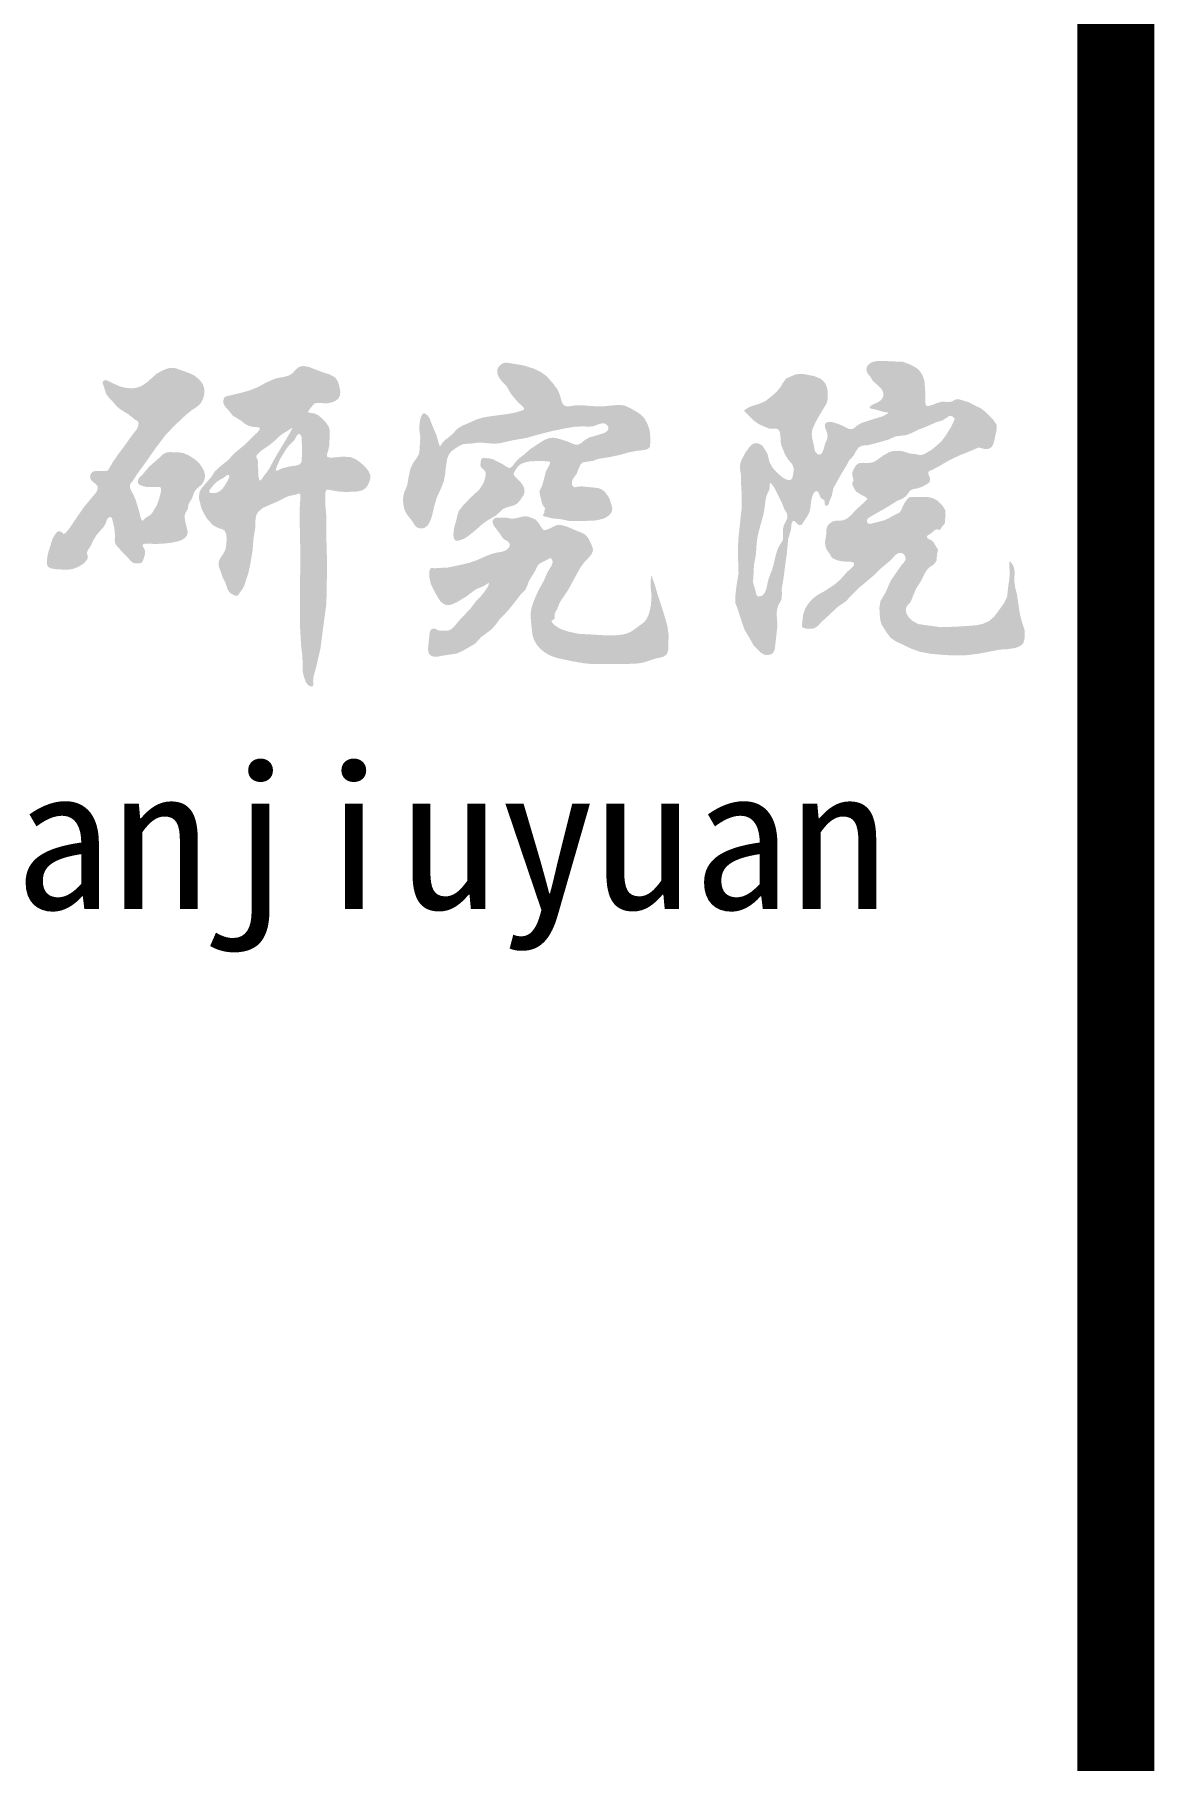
# Model space of a CAD drawing. Extents: x 8254 to 366479, y -216343 to -120021.
# Drawn here: x 94222 to 95671, y -150833 to -148599 of the extents above; entities that cross this region are included whole.
import ezdxf

# ---------------------------------------------------------------- set-up
doc = ezdxf.new("R2010")
doc.units = 0
doc.header["$LTSCALE"] = 500
doc.header["$MEASUREMENT"] = 0
doc.layers.add('PUB_TITLE', color=4, linetype='CONTINUOUS')
doc.styles.add('宋体', font='SimSun.ttf', dxfattribs={"width": 0.8})

msp = doc.modelspace()

# ---------------------------------------------------------------- hatches: boundary and pattern name
at = {"layer": 'PUB_TITLE'}
h = msp.add_hatch(color=7, dxfattribs=at)
h.paths.add_polyline_path([(94656.263, -149168.646), (94653.748, -149163.168), (94648.691, -149157.101), (94642.67, -149151.953), (94637.049, -149148.121), (94630.864, -149145.545), (94620.807, -149144.962), (94607.834, -149146.127), (94603.273, -149146.113), (94600.255, -149144.816), (94600.325, -149141.519), (94601.859, -149137.243), (94603.18, -149130.607), (94603.462, -149124.425), (94603.899, -149111.463), (94602.751, -149106.62), (94598.658, -149100.529), (94593.355, -149095.255), (94589.32, -149091.48), (94583.794, -149088.996), (94578.474, -149088.305), (94576.494, -149087.809), (94575.717, -149086.854), (94578.025, -149083.23), (94583.794, -149076.313), (94589.264, -149075.315), (94595.662, -149075.818), (94601.759, -149075.778), (94607.53, -149074.501), (94611.627, -149072.572), (94614.949, -149069.724), (94616.969, -149065.695), (94617.543, -149060.957), (94615.608, -149050.946), (94613.487, -149046.2), (94610.498, -149042.381), (94603.938, -149038.659), (94596.321, -149036.286), (94585.113, -149032.168), (94577.551, -149029.044), (94569.618, -149027.556), (94564.178, -149028.71), (94559.764, -149032.508), (94555.772, -149036.945), (94550.854, -149039.943), (94545.137, -149041.616), (94533.024, -149044.028), (94521.712, -149048.97), (94510.935, -149054.899), (94501.314, -149058.805), (94491.32, -149061.817), (94468.573, -149067.253), (94466.797, -149069.428), (94465.825, -149074.042), (94466.87, -149077.458), (94468.984, -149080.598), (94472.873, -149084.969), (94478.219, -149091.768), (94488.91, -149098.324), (94493.651, -149102.131), (94498.592, -149105.119), (94505.028, -149106.563), (94510.373, -149106.858), (94512.381, -149107.308), (94513.32, -149108.298), (94512.645, -149110.435), (94510.813, -149112.923), (94503.485, -149119.86), (94493.843, -149129.495), (94480.73, -149140.286), (94472.245, -149149.536), (94463.371, -149156.561), (94455.172, -149164.081), (94450.12, -149171.846), (94443.127, -149179.806), (94437.298, -149186.6), (94434.967, -149192.23), (94434.578, -149199.413), (94436.132, -149205.043), (94437.298, -149210.868), (94440.795, -149218.245), (94444.622, -149224.842), (94449.633, -149230.38), (94453.581, -149234.325), (94460.49, -149237.663), (94465.577, -149239.18), (94468.082, -149241.305), (94470.056, -149246.084), (94470.408, -149252.277), (94469.905, -149258.503), (94469.36, -149263.295), (94467.615, -149268.088), (94465.108, -149272.009), (94461.729, -149277.237), (94460.203, -149281.158), (94459.961, -149284.764), (94460.64, -149288.346), (94462.819, -149293.902), (94465.149, -149301.238), (94468.868, -149308.499), (94471.723, -149316.883), (94474.923, -149321.551), (94480.892, -149324.749), (94484.784, -149325.095), (94487.293, -149321.206), (94491.099, -149316.106), (94493.665, -149310.704), (94495.457, -149304.736), (94498.636, -149295.207), (94501.02, -149284.09), (94503.999, -149266.224), (94505.191, -149250.541), (94507.576, -149236.645), (94507.717, -149227.877), (94508.101, -149223.611), (94509.303, -149219.594), (94511.544, -149216.075), (94517.306, -149211.276), (94527.552, -149206.797), (94537.156, -149202.638), (94546.134, -149197.907), (94550.785, -149196.003), (94555.716, -149194.934), (94560.487, -149194.074), (94563.068, -149192.745), (94565.101, -149193.058), (94565.863, -149194.567), (94565.884, -149196.653), (94565.071, -149210.083), (94564.777, -149222.026), (94565.817, -149269.815), (94565.177, -149337.165), (94565.177, -149361.32), (94566.802, -149390.348), (94568.305, -149401.993), (94568.812, -149413.705), (94568.574, -149422.509), (94570.796, -149431.077), (94572.701, -149436.629), (94575.956, -149440.754), (94579.131, -149442.579), (94581.91, -149442.103), (94582.808, -149439.207), (94582.307, -149435.281), (94582.849, -149429.818), (94586.64, -149415.83), (94591.89, -149392.807), (94595.098, -149367.745), (94599.493, -149335.356), (94600.09, -149303.16), (94600.09, -149272.752), (94599.493, -149250.692), (94599.493, -149223.266), (94598.19, -149208.285), (94598.205, -149191.713), (94599.371, -149187.985), (94601.517, -149187.615), (94604.268, -149188.218), (94614.993, -149190.082), (94625.019, -149190.781), (94639.242, -149190.082), (94644.887, -149188.884), (94649.735, -149186.354), (94652.419, -149183.114), (94654.398, -149179.131), (94656.139, -149173.872)])
h.paths.add_polyline_path([(94566.957, -149152.505), (94566.358, -149153.433), (94565.567, -149154.247), (94564.637, -149154.94), (94563.622, -149155.505), (94562.29, -149156.034), (94560.92, -149156.398), (94558.119, -149156.838), (94554.683, -149157.266), (94551.282, -149157.838), (94545.278, -149159.337), (94543.152, -149159.816), (94542.112, -149160.114), (94541.109, -149160.504), (94537.94, -149162.337), (94536.847, -149162.809), (94535.606, -149163.004), (94534.731, -149162.899), (94534.104, -149162.504), (94533.995, -149161.634), (94534.272, -149160.671), (94537.036, -149153.726), (94538.577, -149150.325), (94540.275, -149147.006), (94542.638, -149142.979), (94545.111, -149139.007), (94548.113, -149134.247), (94549.762, -149131.972), (94551.615, -149129.842), (94554.954, -149126.738), (94556.562, -149125.178), (94557.952, -149123.509), (94558.855, -149122.053), (94559.674, -149120.514), (94560.549, -149118.932), (94561.621, -149117.343), (94562.904, -149115.946), (94564.175, -149115.56), (94565.354, -149116.293), (94566.052, -149117.007), (94566.841, -149118.161), (94567.222, -149119.318), (94567.456, -149120.815), (94567.458, -149123.842), (94567.792, -149129.342), (94567.84, -149132.587), (94567.792, -149135.841), (94567.792, -149142.173), (94567.625, -149148.172), (94567.516, -149150.421), (94567.324, -149151.499)], flags=16)
h.paths.add_polyline_path([(94535.574, -149142.178), (94531.247, -149149.875), (94527.07, -149157.676), (94525.358, -149160.813), (94523.4, -149163.841), (94519.064, -149169.341), (94516.563, -149173.173), (94514.685, -149175.14), (94513.774, -149175.7), (94512.885, -149175.667), (94512.54, -149174.612), (94512.227, -149173.007), (94511.641, -149170.811), (94511.226, -149168.841), (94511.331, -149166.635), (94511.56, -149164.341), (94511.449, -149162.2), (94511.119, -149160.088), (94510.8, -149157.978), (94510.726, -149155.843), (94511.058, -149153.217), (94511.164, -149151.926), (94511.06, -149150.676), (94510.573, -149149.277), (94509.877, -149147.904), (94509.231, -149146.501), (94508.892, -149145.011), (94508.969, -149143.952), (94509.392, -149143.011), (94511.008, -149141.098), (94512.796, -149139.337), (94516.73, -149136.179), (94526.235, -149129.679), (94530.647, -149126.1), (94534.908, -149122.181), (94538.4, -149118.891), (94541.911, -149116.015), (94545.863, -149113.617), (94550.583, -149110.682), (94553.235, -149108.792), (94554.283, -149108.16), (94554.92, -149108.016), (94554.979, -149108.713), (94554.403, -149110.148), (94552.418, -149113.849), (94548.916, -149120.014), (94544.079, -149128.18)], flags=16)
h.paths.add_polyline_path([(94473.581, -149171.938), (94473.158, -149173.069), (94472.484, -149174.592), (94471.801, -149175.928), (94470.379, -149178.359), (94467.335, -149183.252), (94466.494, -149184.5), (94465.611, -149185.702), (94464.663, -149186.837), (94463.629, -149187.881), (94462.355, -149188.924), (94460.982, -149189.864), (94460.007, -149190.458), (94459, -149190.988), (94457.958, -149191.418), (94456.879, -149191.716), (94455.428, -149191.891), (94453.968, -149191.98), (94452.214, -149192.141), (94451.321, -149192.172), (94450.03, -149192.089), (94448.731, -149191.671), (94447.879, -149190.776), (94447.907, -149189.033), (94448.542, -149187.881), (94450.738, -149184.929), (94451.868, -149183.477), (94453.042, -149182.062), (94454.885, -149180.069), (94455.862, -149179.127), (94456.879, -149178.227), (94458.283, -149177.111), (94459.75, -149176.077), (94461.271, -149175.127), (94462.835, -149174.259), (94465.491, -149172.9), (94466.778, -149172.134), (94467.996, -149171.218), (94469.768, -149169.61), (94470.958, -149168.848), (94471.835, -149168.705), (94473.175, -149168.816), (94473.83, -149169.573), (94473.928, -149170.547)], flags=16)
h.paths.add_polyline_path([(94416.107, -149221.071), (94416.742, -149218.611), (94420.273, -149212.321), (94421.011, -149206.711), (94422.928, -149202.998), (94425.351, -149199.423), (94428.476, -149191.096), (94430.284, -149188.209), (94432.643, -149185.717), (94437.505, -149181.727), (94440.283, -149178.083), (94442.045, -149173.448), (94442.367, -149168.54), (94441.326, -149164.174), (94439.415, -149160.039), (94434.901, -149153.446), (94430.975, -149149.842), (94426.567, -149146.679), (94420.742, -149143.035), (94414.586, -149140.433), (94409.085, -149139.512), (94403.3, -149139.219), (94396.193, -149139.155), (94392.827, -149139.639), (94389.757, -149140.78), (94386.16, -149143.52), (94382.812, -149146.853), (94370.311, -149157.783), (94361.485, -149168.21), (94357.414, -149172.074), (94355.791, -149174.778), (94355.379, -149177.77), (94356.007, -149179.584), (94357.211, -149181.092), (94361.349, -149182.99), (94366.302, -149184.075), (94373.156, -149184.346), (94380.755, -149184.143), (94383.224, -149184.15), (94385.03, -149184.956), (94385.528, -149187.831), (94385.091, -149191.655), (94383.013, -149199.741), (94379.951, -149208.154), (94376.233, -149214.165), (94374.261, -149217.511), (94371.969, -149220.284), (94366.064, -149223.889), (94363.062, -149226.756), (94361.759, -149227.707), (94360.706, -149227.714), (94359.394, -149224.654), (94357.289, -149216.479), (94354.822, -149207.85), (94352.886, -149201.603), (94350.417, -149195.699), (94346.187, -149187.775), (94345.284, -149184.752), (94345.306, -149181.788), (94346.914, -149178.715), (94349.307, -149175.865), (94355.344, -149166.462), (94366.707, -149150.85), (94379.312, -149132.754), (94391.178, -149117.293), (94402.168, -149105.608), (94414.285, -149094.063), (94420.074, -149088.927), (94426.26, -149084.207), (94431.393, -149080.823), (94435.939, -149076.892), (94438.175, -149073.63), (94439.852, -149069.965), (94441.321, -149064.951), (94441.753, -149059.797), (94441.072, -149055.303), (94439.405, -149051.083), (94437.238, -149047.84), (94434.597, -149044.938), (94430.383, -149041.303), (94425.708, -149038.365), (94413.907, -149033.844), (94403.614, -149030.385), (94397.225, -149030.119), (94393.135, -149031.123), (94389.166, -149032.691), (94380.235, -149037.304), (94372.408, -149044.222), (94368.06, -149048.094), (94363.376, -149051.543), (94358.68, -149054.133), (94353.642, -149055.854), (94348.865, -149056.46), (94344.009, -149056.356), (94338.048, -149055.57), (94332.268, -149054.049), (94323.037, -149049.938), (94316.815, -149046.729), (94313.631, -149045.809), (94311.563, -149046.551), (94310.176, -149048.131), (94310.183, -149050.594), (94311.202, -149053.261), (94312.99, -149059.202), (94314.967, -149064.549), (94317.943, -149068.404), (94321.471, -149072.073), (94328.659, -149080.282), (94333.222, -149083.941), (94338.243, -149087.123), (94342.883, -149089.99), (94347.142, -149093.279), (94351.593, -149097.042), (94353.869, -149098.078), (94355.7, -149099.436), (94356.302, -149101.016), (94356.384, -149102.856), (94355.555, -149106.649), (94353.763, -149110.033), (94348.854, -149116.196), (94337.559, -149131.929), (94329.804, -149142.309), (94322.586, -149152.819), (94318.783, -149159.605), (94317.247, -149162.047), (94315.252, -149163.677), (94310.906, -149163.677), (94303.028, -149163.405), (94300.077, -149163.624), (94297.324, -149164.491), (94295.578, -149165.865), (94294.336, -149167.748), (94293.711, -149170.452), (94294.064, -149173.177), (94295.648, -149176.012), (94298.139, -149178.334), (94301.204, -149180.528), (94303.3, -149183.22), (94303.572, -149185.391), (94302.849, -149188.811), (94301.131, -149191.924), (94296.238, -149197.606), (94284.829, -149211.449), (94270.667, -149232.252), (94266.356, -149238.498), (94263.122, -149242.376), (94261.212, -149244.311), (94259.242, -149244.961), (94257.302, -149243.238), (94256.224, -149242.161), (94253.885, -149241.41), (94251.481, -149241.945), (94249.541, -149244.099), (94246.789, -149248.323), (94244.584, -149252.715), (94242.859, -149258.531), (94238.979, -149271.025), (94237.901, -149278.779), (94237.655, -149282.762), (94238.548, -149286.319), (94240.653, -149288.427), (94243.506, -149289.765), (94249.757, -149290.627), (94263.984, -149291.488), (94271.306, -149290.309), (94278.212, -149287.827), (94284.894, -149283.734), (94289.451, -149278.871), (94290.708, -149276.063), (94290.715, -149273.179), (94289.84, -149270.631), (94289.915, -149268.155), (94291.003, -149265.721), (94294.288, -149260.887), (94298.222, -149252.682), (94302.082, -149246.468), (94306.947, -149240.716), (94310.968, -149236.294), (94313.961, -149231.314), (94315.16, -149227.456), (94316.013, -149225.656), (94317.382, -149224.134), (94319.034, -149223.225), (94320.632, -149223.108), (94321.984, -149224.717), (94322.685, -149227.382), (94324.909, -149236.784), (94325.701, -149243.076), (94325.764, -149249.776), (94325.632, -149253.781), (94326.277, -149257.468), (94328.269, -149260.491), (94330.896, -149263.28), (94336.65, -149270.048), (94343.223, -149276.521), (94345.957, -149279.746), (94349.034, -149282.233), (94351.73, -149282.989), (94354.75, -149283.185), (94357.515, -149283.125), (94359.894, -149282.423), (94361.161, -149281.239), (94362.086, -149279.591), (94363.419, -149275.664), (94364.88, -149270.486), (94364.972, -149267.929), (94364.235, -149265.25), (94362.264, -149261.64), (94361.719, -149260.054), (94362.085, -149258.807), (94363.927, -149257.886), (94367.512, -149257.463), (94370.989, -149257.733), (94379.469, -149258.006), (94388.032, -149257.579), (94397.707, -149256.596), (94407.223, -149254.664), (94411.92, -149253.028), (94416.128, -149250.369), (94418.679, -149247.345), (94419.966, -149243.771), (94419.636, -149240.169), (94418.584, -149236.561), (94416.896, -149229.043), (94416.061, -149223.689)])
h = msp.add_hatch(color=7, dxfattribs=at)
h.paths.add_polyline_path([(94898.961, -149058.773), (94892.107, -149049.4), (94884.35, -149040.747), (94876.774, -149035.34), (94868.117, -149031.194), (94855.129, -149027.049), (94848.094, -149025.787), (94836.189, -149023.804), (94832.713, -149023.366), (94829.335, -149023.624), (94825.366, -149025.607), (94822.119, -149028.851), (94820.876, -149031.771), (94820.496, -149034.98), (94821.398, -149039.666), (94823.742, -149043.812), (94826.989, -149048.138), (94832.761, -149053.906), (94838.001, -149063.123), (94842.725, -149069.116), (94848.177, -149075.29), (94853.606, -149080.03), (94855.284, -149082.22), (94855.083, -149084.007), (94852.175, -149085.46), (94843.375, -149088.055), (94835.093, -149089.636), (94811.651, -149092.723), (94802.941, -149094.185), (94794.568, -149096.537), (94782.393, -149101.984), (94775.418, -149104.928), (94769.127, -149108.703), (94762.402, -149115.967), (94755.497, -149121.778), (94752.726, -149123.695), (94750.046, -149126.499), (94747.795, -149130.042), (94746.047, -149131.584), (94744.775, -149127.407), (94741.868, -149117.238), (94736.052, -149103.437), (94732.963, -149095.084), (94730.366, -149091.605), (94726.966, -149088.91), (94725.183, -149088.831), (94723.578, -149090.318), (94721.242, -149095.282), (94720.119, -149100.977), (94719.554, -149108.873), (94720.965, -149119.871), (94720.401, -149130.022), (94720.228, -149135.964), (94719.272, -149141.584), (94716.133, -149147.043), (94712.217, -149152.3), (94708.321, -149160.412), (94706.291, -149169.219), (94704.033, -149182.19), (94700.083, -149191.496), (94698.692, -149198.687), (94698.954, -149206.16), (94700.362, -149212.975), (94703.187, -149219.131), (94710.806, -149228.719), (94712.962, -149232.5), (94715.603, -149235.769), (94718.107, -149237.169), (94721.035, -149237.837), (94724.07, -149237.753), (94726.892, -149236.897), (94730.141, -149234.395), (94732.535, -149230.975), (94735.262, -149224.637), (94737.051, -149218.003), (94739.394, -149207.892), (94742.412, -149197.982), (94747.133, -149187.523), (94751.388, -149177.061), (94753.098, -149168.49), (94754.009, -149159.418), (94755.818, -149147.725), (94757.816, -149142.495), (94761.037, -149138.2), (94766.117, -149134.534), (94771.477, -149131.028), (94777.123, -149128.613), (94787, -149128.049), (94797.441, -149126.638), (94809.858, -149127.767), (94816.656, -149128.18), (94823.403, -149127.767), (94842.028, -149123.537), (94858.396, -149120.717), (94875.61, -149115.923), (94892.416, -149111.65), (94909.503, -149108.167), (94920.793, -149106.286), (94932.05, -149105.771), (94938.002, -149106.194), (94944.108, -149105.76), (94953.276, -149102.589), (94957.581, -149101.783), (94959.565, -149102.052), (94961.398, -149102.951), (94963.356, -149104.996), (94964.502, -149107.463), (94964.482, -149109.539), (94963.505, -149111.343), (94959.384, -149114.249), (94947.392, -149118.015), (94940.022, -149120.031), (94934.033, -149123.268), (94929.986, -149126.906), (94925.559, -149129.458), (94921.945, -149129.423), (94918.222, -149128.331), (94909.473, -149124.664), (94898.468, -149121.281), (94893.491, -149120.522), (94888.591, -149120.717), (94882.948, -149122.721), (94877.585, -149125.792), (94863.475, -149135.098), (94854.676, -149142.83), (94849.529, -149146.718), (94844.589, -149151.47), (94840.752, -149156.695), (94838.791, -149158.714), (94836.666, -149159.631), (94834.693, -149159.274), (94832.588, -149158.144), (94828.201, -149155.119), (94820.864, -149151.454), (94815.219, -149148.352), (94810.871, -149147.313), (94805.907, -149146.942), (94802.475, -149146.831), (94799.981, -149147.788), (94799.134, -149152.018), (94798.797, -149155.203), (94799.134, -149157.939), (94805.06, -149164.143), (94805.661, -149166.964), (94805.342, -149170.065), (94804.129, -149175.344), (94802.238, -149180.217), (94797.159, -149187.83), (94785.588, -149198.546), (94775.994, -149208.698), (94770.915, -149215.183), (94769.048, -149220.641), (94767.81, -149226.463), (94764.706, -149237.179), (94763.86, -149245.638), (94764.224, -149249.855), (94765.835, -149252.97), (94767.477, -149253.675), (94769.529, -149253.746), (94774.019, -149252.688), (94778.563, -149250.652), (94782.484, -149248.176), (94794.055, -149238.871), (94800.067, -149233.335), (94806.471, -149228.437), (94818.605, -149221.387), (94828.201, -149212.645), (94832.856, -149210.647), (94837.916, -149209.283), (94842.811, -149207.741), (94846.972, -149205.211), (94850.779, -149200.511), (94854.81, -149194.693), (94855.889, -149190.41), (94855.482, -149185.966), (94853.738, -149182.035), (94851.227, -149178.58), (94846.3, -149173.434), (94843.249, -149170.45), (94842.189, -149168.847), (94841.821, -149167.167), (94843.613, -149163.139), (94847.644, -149157.321), (94850.742, -149154.865), (94854.362, -149153.069), (94861.304, -149151.279), (94872.502, -149150.607), (94882.58, -149150.831), (94886.408, -149151.007), (94888.85, -149152.174), (94888.627, -149154.692), (94887.059, -149157.769), (94883.476, -149164.258), (94880.787, -149175), (94878.772, -149182.385), (94875.189, -149189.77), (94875.82, -149194.823), (94877.428, -149200.064), (94878.062, -149203.941), (94879.444, -149207.672), (94881.631, -149210.511), (94882.369, -149211.894), (94882.356, -149213.267), (94881.674, -149214.676), (94881.54, -149217.285), (94880.787, -149218.638), (94879.668, -149221.547), (94881.087, -149222.369), (94883.476, -149222.666), (94891.762, -149224.904), (94902.063, -149225.799), (94914.156, -149228.26), (94924.905, -149228.26), (94938.567, -149228.037), (94948.405, -149227.537), (94957.826, -149225.351), (94961.685, -149223.471), (94965.216, -149220.876), (94967.745, -149218.092), (94969.247, -149214.833), (94969.356, -149211.847), (94968.799, -149208.791), (94966.336, -149200.959), (94964.088, -149196.432), (94961.185, -149192.231), (94958.645, -149189.522), (94955.689, -149187.383), (94951.408, -149185.808), (94946.803, -149185.075), (94934.896, -149184.01), (94930.027, -149183.418), (94925.121, -149183.832), (94920.5, -149184.72), (94918.012, -149182.766), (94917.141, -149180.453), (94917.123, -149177.971), (94917.878, -149175.181), (94919.256, -149172.643), (94923.166, -149167.493), (94925.645, -149161.107), (94928.498, -149154.884), (94931.163, -149152.576), (94936.851, -149151.51), (94944.493, -149150.444), (94951.78, -149147.78), (94965.286, -149145.649), (94979.682, -149142.63), (94990.852, -149139.441), (95002.087, -149137.29), (95007.697, -149136.9), (95013.37, -149135.739), (95016.213, -149134.346), (95018.165, -149132.216), (95018.588, -149127.284), (95018.588, -149119.109), (95017.883, -149110.794), (95014.921, -149102.62), (95011.207, -149095.511), (95007.494, -149091.511), (95003.072, -149088.18), (94993.342, -149082.442), (94985.049, -149078.776), (94978.514, -149078.024), (94971.809, -149078.457), (94957.295, -149079.892), (94942.142, -149079.573), (94931.763, -149078.518), (94920.787, -149078.78), (94913.274, -149079.929), (94909.883, -149079.82), (94907.078, -149078.6), (94905.039, -149075.996), (94903.652, -149072.652), (94901.487, -149064.721)])
h.paths.add_polyline_path([(94944.519, -149266.441), (94943.685, -149261.558), (94941.393, -149256.59), (94938.559, -149250.886), (94934.901, -149246.259), (94930.948, -149243.922), (94926.486, -149242.174), (94918.311, -149238.811), (94911.059, -149235.632), (94903.404, -149233.525), (94898.355, -149233.525), (94894.225, -149235.004), (94889.94, -149237.369), (94884.167, -149239.819), (94881.488, -149240.046), (94879.361, -149239.051), (94877.917, -149236.889), (94875.273, -149232.804), (94872.775, -149229.272), (94869.743, -149226.317), (94865.174, -149224.155), (94859.884, -149222.473), (94855.822, -149222.298), (94851.71, -149222.954), (94845.681, -149224.584), (94839.688, -149225.356), (94832.475, -149224.155), (94825.262, -149223.914), (94819.987, -149223.862), (94817.66, -149224.358), (94815.885, -149225.597), (94814.884, -149227.692), (94814.683, -149230.162), (94815.85, -149233.746), (94818.049, -149236.889), (94823.578, -149244.097), (94826.255, -149248.378), (94829.59, -149252.025), (94833.113, -149254.055), (94836.081, -149256.59), (94836.876, -149258.684), (94836.803, -149260.915), (94834.398, -149264.279), (94831.09, -149266.475), (94827.426, -149267.882), (94818.289, -149269.564), (94811.988, -149271.326), (94805.88, -149273.78), (94793.764, -149279.175), (94785.441, -149282.043), (94776.933, -149284.22), (94765.873, -149286.623), (94755.294, -149288.785), (94750.005, -149288.785), (94739.906, -149289.506), (94735.082, -149288.974), (94733.523, -149290.722), (94732.754, -149293.627), (94732.754, -149301.271), (94734.749, -149310.245), (94738.74, -149318.222), (94744.062, -149327.861), (94747.056, -149332.181), (94750.685, -149335.402), (94755.039, -149337.167), (94759.053, -149337.03), (94763.021, -149335.837), (94768.01, -149333.511), (94773.664, -149330.187), (94781.314, -149325.534), (94787.634, -149320.549), (94792.623, -149316.892), (94803.599, -149312.24), (94807.564, -149309.509), (94809.919, -149308.583), (94809.528, -149310.81), (94807.923, -149314.234), (94803.599, -149320.549), (94798.277, -149326.864), (94793.288, -149331.849), (94785.305, -149342.485), (94773.332, -149354.782), (94764.351, -149365.418), (94761.086, -149368.285), (94757.367, -149370.071), (94751.379, -149370.403), (94745.725, -149370.403), (94740.071, -149367.744), (94737.606, -149367.588), (94735.415, -149368.409), (94733.896, -149370.428), (94733.086, -149373.062), (94731.755, -149386.024), (94731.091, -149393.336), (94731.24, -149397.017), (94732.421, -149400.316), (94735.007, -149402.695), (94738.408, -149403.972), (94743.087, -149403.956), (94747.721, -149402.975), (94758.364, -149401.313), (94767.677, -149399.983), (94775.107, -149396.782), (94782.312, -149392.672), (94791.958, -149387.021), (94799.94, -149378.38), (94813.62, -149368.253), (94818.689, -149362.271), (94823.387, -149355.856), (94835.001, -149343.723), (94842.391, -149334.491), (94850.046, -149324.469), (94856.909, -149317.347), (94859.628, -149311.568), (94861.924, -149305.478), (94870.426, -149291.384), (94871.927, -149287.777), (94873.926, -149284.623), (94877.309, -149282.292), (94881.742, -149280.077), (94885.707, -149278.095), (94887.786, -149276.78), (94889.79, -149276.464), (94891.073, -149277.513), (94892.079, -149279.799), (94892.123, -149282.292), (94891.208, -149285.263), (94889.674, -149288.003), (94885.707, -149294.298), (94880.621, -149306.219), (94874.417, -149316.926), (94868.026, -149331.391), (94865.646, -149338.088), (94864.078, -149344.917), (94863.908, -149353.413), (94864.642, -149362.012), (94866.146, -149375.538), (94868.054, -149381.674), (94871.033, -149387.373), (94875.383, -149392.757), (94880.621, -149397.329), (94885.705, -149400.684), (94891.15, -149403.341), (94898.743, -149405.749), (94906.565, -149407.474), (94920.289, -149410.291), (94931.805, -149412.301), (94943.412, -149413.485), (94965.408, -149413.297), (94982.328, -149413.297), (94995.675, -149413.109), (95003.222, -149412.575), (95010.527, -149411.231), (95024.627, -149406.534), (95032.984, -149404.704), (95036.672, -149403.379), (95039.478, -149401.274), (95041.044, -149398.376), (95041.796, -149394.786), (95042.11, -149386.809), (95042.298, -149375.162), (95040.77, -149364.607), (95037.974, -149354.122), (95032.898, -149337.966), (95027.823, -149322.374), (95024.251, -149310.163), (95021.324, -149301.975), (95020.068, -149299.375), (95019.363, -149299.268), (95019.363, -149303.213), (95019.174, -149313.545), (95020.303, -149325.944), (95019.363, -149337.591), (95018.119, -149344.057), (95016.167, -149350.365), (95013.859, -149355.081), (95010.715, -149359.194), (95001.879, -149365.769), (94993.983, -149371.405), (94988.807, -149373.7), (94983.267, -149375.162), (94973.05, -149376.424), (94962.783, -149376.441), (94945.774, -149375.379), (94926.214, -149374.317), (94913.032, -149371.555), (94902.615, -149368.156), (94895.811, -149363.907), (94891.856, -149360.238), (94890.814, -149358.477), (94891.134, -149357.109), (94894.324, -149355.409), (94894.984, -149354.158), (94895.026, -149352.554), (94894.748, -149349.035), (94896.046, -149345.579), (94898.15, -149342.449), (94901.127, -149334.589), (94903.776, -149329.923), (94907.011, -149325.545), (94912.301, -149317.617), (94919.032, -149305.123), (94926.006, -149292.389), (94929.492, -149286.641), (94933.459, -149281.337), (94939.711, -149274.85), (94942.856, -149270.84)])
h = msp.add_hatch(color=7, dxfattribs=at)
h.paths.add_polyline_path([(95272.462, -149156.564), (95275.884, -149150.035), (95281.795, -149143.507), (95284.812, -149137.95), (95288.328, -149132.937), (95292.684, -149130.761), (95300.151, -149130.139), (95310.418, -149127.652), (95326.596, -149122.988), (95336.552, -149118.636), (95349.929, -149117.081), (95357.959, -149113.928), (95365.796, -149109.931), (95375.752, -149106.201), (95386.641, -149101.226), (95397.219, -149097.807), (95402.508, -149094.386), (95405.619, -149092.21), (95407.739, -149092.244), (95409.975, -149093.143), (95412.464, -149095.319), (95412.195, -149097.544), (95410.908, -149099.983), (95408.108, -149106.201), (95400.952, -149117.703), (95395.445, -149125.074), (95388.285, -149131.489), (95382.607, -149136.176), (95376.681, -149139.63), (95372.423, -149141.976), (95368.039, -149143.084), (95361.62, -149141.604), (95355.201, -149141.111), (95345.325, -149138.15), (95340.881, -149137.41), (95332.239, -149137.903), (95328.536, -149138.89), (95320.635, -149143.084), (95315.203, -149147.032), (95309.278, -149151.226), (95305.087, -149152.683), (95300.637, -149153.2), (95294.464, -149152.953), (95289.773, -149153.2), (95287.084, -149154.321), (95284.835, -149156.16), (95282.119, -149160.601), (95280.224, -149164.948), (95279.897, -149169.483), (95281.157, -149172.975), (95281.431, -149176.262), (95279.864, -149179.003), (95280.152, -149181.688), (95281.627, -149184.485), (95284.958, -149190.163), (95289.857, -149193.296), (95297.106, -149197.212), (95299.653, -149199.953), (95296.715, -149202.889), (95292.012, -149207.197), (95286.134, -149212.483), (95277.489, -149221.583), (95272.871, -149225.342), (95267.57, -149227.517), (95264.096, -149227.833), (95259.676, -149227.833), (95254.939, -149228.779), (95250.518, -149231.619), (95247.676, -149234.774), (95246.538, -149239.439), (95246.413, -149244.556), (95244.835, -149254.969), (95245.047, -149260.208), (95246.729, -149265.066), (95250.518, -149270.43), (95253.676, -149275.794), (95259.044, -149278.634), (95266.307, -149280.527), (95272.622, -149280.843), (95278.937, -149281.158), (95282.095, -149282.42), (95282.301, -149284.617), (95281.148, -149287.154), (95277.803, -149290.537), (95274.201, -149293.149), (95269.781, -149298.197), (95264.181, -149304.395), (95257.981, -149309.905), (95244.203, -149319.023), (95235.046, -149324.071), (95228.415, -149329.12), (95223.363, -149334.8), (95218.981, -149341.956), (95216.416, -149349.63), (95215.468, -149358.149), (95214.797, -149362.582), (95214.936, -149364.533), (95215.783, -149366.038), (95218.625, -149367.3), (95224.31, -149367.931), (95230.625, -149367.3), (95235.361, -149364.144), (95241.361, -149357.834), (95251.15, -149348.999), (95260.623, -149339.848), (95271.675, -149332.275), (95280.201, -149323.125), (95289.358, -149314.29), (95307.672, -149298.828), (95315.883, -149290.624), (95329.777, -149278.95), (95333.25, -149275.163), (95336.846, -149271.531), (95341.144, -149269.484), (95343.95, -149269.711), (95346.512, -149271.061), (95348.692, -149274.274), (95349.038, -149278.003), (95347.043, -149281.666), (95343.986, -149284.945), (95338.618, -149292.833), (95329.777, -149305.454), (95323.145, -149320.6), (95316.514, -149331.96), (95315.082, -149340.52), (95315.567, -149349.63), (95316.231, -149355.983), (95317.777, -149361.936), (95324.093, -149372.033), (95329.46, -149379.29), (95336.075, -149383.955), (95343.67, -149387.494), (95356.301, -149393.489), (95367.668, -149397.591), (95381.247, -149400.116), (95398.93, -149401.693), (95411.244, -149402.324), (95427.349, -149402.009), (95443.137, -149400.116), (95470.925, -149394.751), (95481.101, -149394.172), (95491.45, -149392.543), (95497.339, -149390.07), (95499.767, -149388.229), (95501.555, -149385.917), (95503.133, -149379.606), (95503.133, -149369.824), (95499.344, -149358.149), (95497.112, -149349.577), (95495.736, -149340.83), (95493.029, -149323.125), (95490.833, -149314.219), (95489.556, -149305.454), (95490.103, -149296.149), (95489.848, -149291.313), (95488.292, -149286.207), (95486.183, -149282.57), (95484.187, -149280.527), (95483.19, -149281.539), (95483.138, -149285.147), (95483.872, -149295.358), (95483.216, -149304.21), (95481.977, -149311.45), (95480.398, -149326.28), (95476.906, -149333.636), (95472.188, -149340.479), (95463.662, -149352.154), (95457.12, -149357.591), (95449.453, -149361.305), (95441.351, -149363.099), (95433.033, -149363.829), (95413.771, -149365.091), (95394.194, -149365.722), (95375.563, -149363.198), (95365.142, -149361.62), (95357.879, -149357.518), (95353.462, -149353.484), (95350.301, -149348.367), (95349.255, -149343.46), (95350.301, -149338.902), (95354.406, -149334.484), (95356.673, -149330.616), (95358.196, -149326.28), (95362.617, -149315.867), (95368.616, -149306.401), (95373.927, -149295.867), (95377.013, -149291.081), (95381.086, -149287.334), (95384.666, -149285.148), (95387.649, -149281.968), (95389.24, -149278.988), (95389.637, -149271.237), (95391.228, -149265.276), (95388.245, -149261.302), (95385.461, -149256.135), (95382.08, -149252.955), (95378.82, -149251.611), (95376.711, -149249.577), (95377.108, -149247.192), (95379.893, -149245.603), (95383.87, -149242.821), (95386.06, -149240.383), (95388.642, -149239.045), (95393.655, -149239.78), (95396.219, -149235.617), (95399.744, -149231.453), (95400.065, -149226.649), (95400.706, -149220.885), (95400.385, -149214.159), (95396.539, -149208.075), (95389.488, -149201.349), (95383.719, -149198.467), (95376.989, -149197.186), (95368.336, -149197.186), (95360.004, -149197.186), (95356.637, -149197.101), (95353.593, -149197.827), (95350.389, -149201.029), (95347.504, -149205.192), (95345.261, -149209.676), (95343.338, -149214.48), (95341.094, -149217.362), (95337.249, -149219.283), (95332.121, -149221.846), (95327.313, -149224.728), (95321.544, -149227.29), (95314.494, -149229.211), (95309.046, -149230.492), (95304.879, -149231.773), (95302.27, -149231.985), (95300.072, -149231.133), (95299.064, -149229.223), (95299.11, -149226.97), (95300.365, -149224.976), (95302.316, -149223.447), (95311.609, -149218.002), (95323.147, -149211.598), (95337.889, -149202.31), (95344.09, -149199.791), (95349.427, -149196.225), (95355.196, -149188.539), (95359.55, -149186.84), (95364.491, -149185.977), (95369.886, -149184.161), (95375.066, -149181.494), (95378.04, -149179.676), (95380.195, -149177.33), (95380.779, -149174.637), (95380.195, -149171.566), (95378.597, -149167.84), (95378.272, -149164.84), (95380.179, -149163.367), (95383.079, -149162.278), (95392.694, -149157.154), (95405.422, -149149.755), (95419.088, -149143.232), (95427.833, -149139.844), (95437.471, -149135.742), (95443.717, -149133.067), (95450.856, -149135.029), (95455.663, -149135.056), (95459.781, -149133.067), (95462.169, -149129.601), (95463.529, -149125.398), (95465.67, -149115.589), (95467.011, -149109.493), (95466.741, -149103.64), (95462.993, -149097.933), (95457.103, -149091.869), (95452.019, -149086.773), (95446.394, -149082.417), (95439.077, -149078.85), (95429.975, -149074.213), (95424.085, -149072.608), (95418.984, -149070.974), (95414.09, -149070.825), (95408.546, -149073.821), (95403.031, -149074.201), (95396.753, -149073.821), (95390.191, -149075.444), (95383.744, -149077.973), (95378.408, -149079.505), (95376.469, -149079.301), (95375.181, -149078.133), (95374.513, -149074.577), (95374.606, -149070.085), (95374.606, -149062.9), (95374.031, -149055.139), (95373.455, -149047.092), (95370.867, -149039.619), (95368.096, -149035.095), (95364.539, -149031.283), (95359.605, -149028.106), (95354.184, -149025.535), (95345.267, -149022.086), (95334.913, -149021.798), (95322.544, -149021.224), (95312.19, -149021.224), (95308.182, -149021.867), (95304.424, -149023.236), (95300.972, -149025.822), (95298.976, -149028.626), (95298.096, -149031.858), (95299.534, -149036.744), (95303.273, -149041.343), (95306.724, -149047.092), (95313.34, -149052.84), (95318.518, -149058.301), (95320.244, -149062.9), (95319.956, -149067.786), (95317.374, -149071.608), (95312.735, -149074.907), (95305.862, -149077.845), (95303.272, -149079.79), (95302.278, -149081.664), (95304.006, -149082.718), (95307.012, -149083.306), (95312.765, -149084.743), (95320.891, -149087.107), (95326.538, -149087.701), (95326.256, -149088.64), (95324.546, -149089.976), (95319.306, -149092.75), (95310.752, -149095.378), (95297.809, -149099.402), (95291.628, -149101.553), (95286.015, -149104.863), (95282.96, -149107.636), (95279.688, -149109.462), (95276.854, -149109.329), (95273.935, -149108.312), (95265.306, -149104.001), (95257.252, -149101.126), (95252.674, -149100.017), (95248.048, -149100.264), (95245.171, -149101.989), (95244.441, -149104.924), (95245.171, -149108.312), (95247.76, -149115.21), (95248.011, -149119.076), (95247.185, -149122.97), (95244.884, -149128.144), (95242.871, -149135.617), (95241.037, -149139.908), (95239.68, -149141.478), (95237.981, -149142.227), (95235.907, -149141.918), (95233.954, -149140.79), (95232.14, -149138.521), (95231.176, -149135.734), (95230.215, -149129.581), (95227.914, -149120.384), (95227.608, -149114.918), (95228.489, -149109.462), (95232.803, -149099.689), (95237.406, -149091.641), (95242.295, -149083.594), (95246.61, -149076.408), (95247.868, -149071.917), (95248.335, -149067.211), (95248.048, -149059.451), (95247.165, -149054.998), (95245.459, -149050.828), (95242.463, -149046.947), (95238.557, -149043.93), (95230.79, -149040.768), (95217.847, -149038.182), (95212.278, -149037.753), (95206.917, -149038.469), (95200.876, -149041.056), (95194.261, -149043.93), (95190.522, -149049.104), (95187.646, -149054.277), (95182.181, -149060.888), (95176.141, -149066.349), (95167.799, -149072.959), (95160.025, -149076.411), (95151.692, -149078.995), (95146.187, -149081.071), (95141.337, -149084.168), (95140.088, -149085.664), (95141.475, -149087.377), (95145.235, -149091.223), (95152.178, -149097.894), (95158.32, -149102.431), (95164.462, -149105.366), (95172.207, -149108.569), (95177.28, -149108.569), (95181.287, -149108.569), (95183.957, -149109.636), (95185.752, -149112.1), (95186.628, -149115.24), (95187.162, -149120.044), (95187.429, -149126.715), (95188.353, -149130.901), (95190.232, -149135.281), (95193.153, -149142.477), (95197.015, -149148.629), (95202.442, -149154.99), (95204.424, -149160.413), (95203.485, -149168.339), (95202.128, -149173.24), (95200.146, -149175.117), (95197.432, -149175.43), (95194.302, -149174.387), (95191.066, -149172.823), (95185.744, -149168.443), (95179.587, -149162.395), (95177.186, -149159.683), (95172.908, -149151.966), (95171.551, -149146.648), (95170.299, -149141.329), (95168.629, -149138.305), (95163.302, -149130.334), (95158.137, -149127.754), (95155.056, -149127.517), (95152.112, -149128.184), (95149.312, -149129.997), (95146.947, -149132.485), (95141.782, -149139.796), (95137.048, -149148.397), (95135.262, -149153.261), (95134.466, -149158.288), (95136.187, -149170.761), (95136.187, -149182.372), (95137.048, -149194.845), (95137.048, -149209.897), (95135.327, -149225.379), (95132.511, -149252.824), (95131.982, -149266.601), (95132.347, -149280.407), (95132.834, -149296.457), (95130.4, -149310.562), (95128.939, -149322.721), (95128.453, -149333.421), (95132.347, -149344.121), (95137.63, -149360.519), (95140.926, -149369.684), (95145.813, -149377.669), (95152.661, -149389.833), (95158.556, -149395.725), (95162.361, -149399.146), (95166.355, -149401.427), (95170.159, -149401.807), (95175.104, -149400.856), (95176.893, -149399.506), (95178.966, -149396.418), (95180.039, -149392.735), (95180.815, -149384.613), (95183.168, -149363.449), (95182.3, -149350.616), (95182.422, -149344.313), (95183.953, -149338.367), (95188.408, -149329.572), (95189.009, -149323.122), (95188.715, -149316.401), (95191.167, -149301.698), (95193.62, -149282.401), (95195.189, -149271.834), (95196.154, -149261.61), (95197.119, -149251.772), (95200.787, -149239.04), (95201.173, -149232.867), (95202.138, -149229.78), (95203.276, -149228.44), (95204.648, -149228.044), (95205.26, -149228.379), (95210.549, -149233.353), (95212.623, -149233.633), (95214.594, -149233.042), (95217.395, -149228.69), (95222.994, -149220.296), (95224.77, -149216.121), (95225.794, -149211.591), (95227.039, -149200.71), (95229.217, -149193.871), (95230.879, -149190.971), (95233.261, -149189.518), (95235.75, -149190.451), (95237.616, -149194.492), (95238.739, -149197.319), (95240.728, -149199.466), (95244.151, -149201.642), (95244.288, -149205.149), (95244.773, -149208.171), (95246.543, -149208.528), (95248.506, -149207.86), (95249.854, -149205.667), (95250.373, -149202.886), (95253.484, -149195.736), (95255.661, -149185.477), (95260.95, -149176.15), (95264.683, -149169.31)])
h.paths.add_polyline_path([(95179.949, -149186.593), (95184.164, -149195.2), (95188.929, -149204.723), (95190.544, -149209.062), (95192.412, -149213.331), (95194.574, -149216.912), (95195.501, -149218.736), (95196.076, -149220.656), (95196.117, -149223.14), (95195.527, -149225.6), (95193.511, -149229.629), (95191.575, -149233.622), (95190.395, -149237.871), (95190.243, -149241.976), (95190.506, -149246.146), (95190.53, -149250.207), (95190.248, -149252.143), (95189.662, -149253.986), (95186.547, -149258.931), (95184.434, -149262.624), (95182.788, -149266.509), (95180.439, -149274.671), (95178.584, -149283.048), (95176.306, -149291.271), (95173.55, -149298.205), (95171.068, -149305.229), (95169.481, -149313.126), (95168.52, -149316.997), (95166.994, -149320.641), (95165.068, -149323.321), (95163.815, -149324.425), (95162.338, -149325.294), (95160.233, -149325.939), (95158.264, -149325.875), (95157.272, -149325.357), (95156.511, -149324.499), (95155.496, -149322.034), (95154.189, -149315.988), (95152.153, -149310.173), (95151.717, -149307.414), (95151.693, -149304.515), (95152.153, -149298.541), (95152.463, -149291.042), (95153.025, -149283.711), (95155.062, -149273.242), (95155.783, -149265.408), (95156.227, -149257.54), (95157.138, -149250.521), (95158.555, -149243.582), (95161.756, -149231.659), (95164.956, -149220.027), (95166.703, -149210.431), (95167.648, -149202.217), (95168.39, -149198.15), (95169.613, -149194.147), (95171.941, -149189.204), (95172.647, -149187.684), (95173.105, -149185.714), (95173.314, -149180.842), (95173.625, -149179.225), (95174.451, -149179.267), (95177.457, -149182.73)], flags=16)

# ---------------------------------------------------------------- linework, layer by layer
at = {"layer": 'PUB_TITLE', "const_width": 100}
msp.add_lwpolyline([(39721.08, -177891.405), (95621.08, -177891.405), (95621.08, -137891.405), (39721.08, -137891.405)], close=True, dxfattribs=at)
msp.add_lwpolyline([(39721.08, -177891.405), (95621.08, -177891.405), (95621.08, -137891.405), (39721.08, -137891.405)], close=True, dxfattribs=at)
at = {"layer": 'PUB_TITLE', "color": 7, "const_width": 100}
msp.add_lwpolyline([(90621.08, -137891.405), (95621.08, -137891.405), (95621.08, -177891.405), (90621.08, -177891.405)], close=True, dxfattribs=at)

# ---------------------------------------------------------------- texts
at = {"layer": 'PUB_TITLE', "color": 7, "style": '宋体'}
msp.add_text('jingxianguihuajianzhushejiyanjiuyuan', height=184.37375, dxfattribs=at).set_placement((90809.506, -149730.694))

doc.saveas('drawing.dxf')
